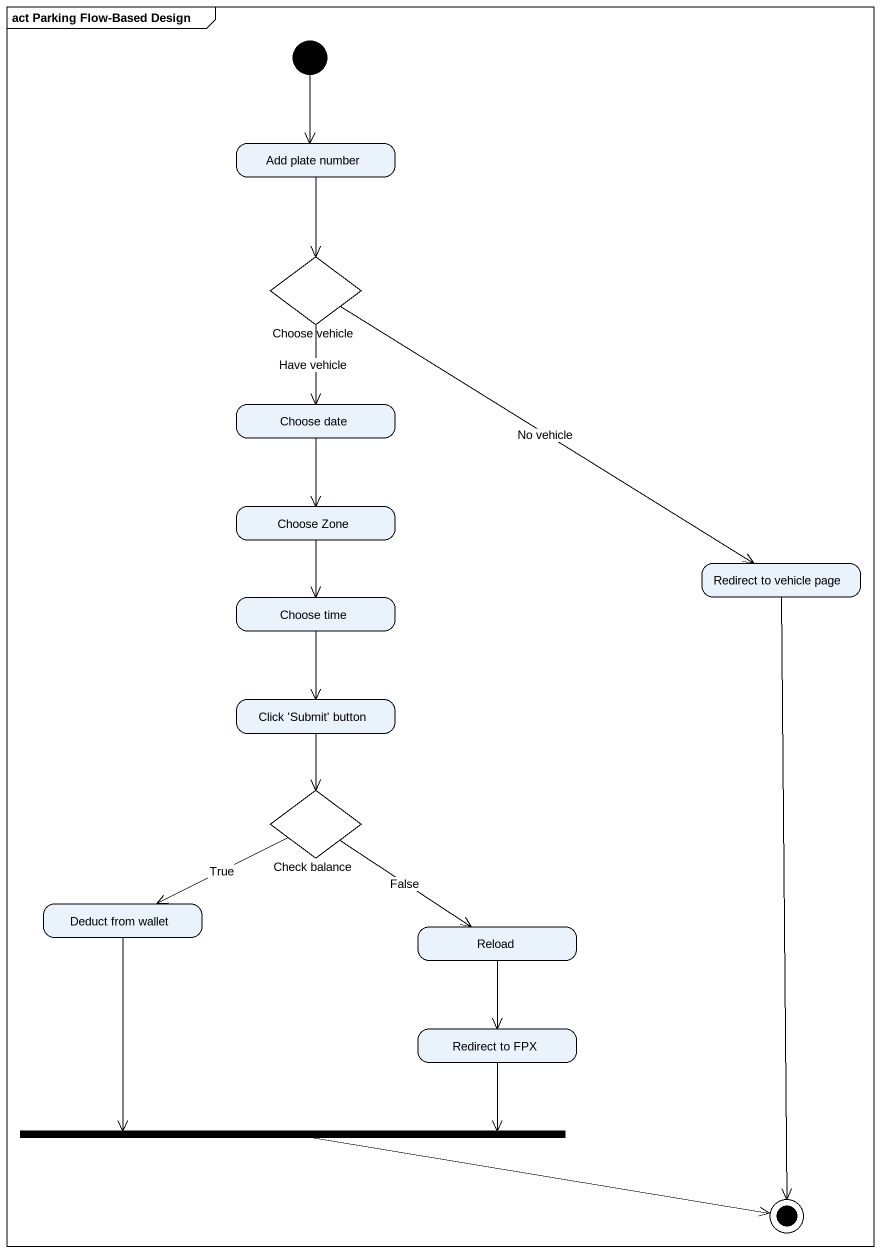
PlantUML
@startuml
mainframe act Parking Flow-Based Design
hide empty description
state "Add plate number" as Add_plate_number
state "Choose vehicle" as Choose_vehicle <<choice>>
state "Choose date" as Choose_date
state "Choose Zone" as Choose_Zone
state "Redirect to vehicle page" as Redirect_to_vehicle_page
state "Choose time" as Choose_time
state "Click 'Submit' button" as Click_Submit_button
state "Check balance" as Check_balance <<choice>>
state "Deduct from wallet" as Deduct_from_wallet
state Reload
state "Redirect to FPX" as Redirect_to_FPX
state fork1 <<join>>
[*] --> Add_plate_number
Add_plate_number --> Choose_vehicle
Choose_vehicle --> Choose_date : Have vehicle
Choose_vehicle --> Redirect_to_vehicle_page : No vehicle
Choose_date --> Choose_Zone
Choose_Zone --> Choose_time
Choose_time --> Click_Submit_button
Click_Submit_button --> Check_balance
Check_balance -left-> Deduct_from_wallet : True
Check_balance --> Reload : False
Deduct_from_wallet --> fork1
Reload --> Redirect_to_FPX
Redirect_to_FPX -left-> fork1
Redirect_to_vehicle_page --> [*]
fork1 -right-> [*]
@enduml
